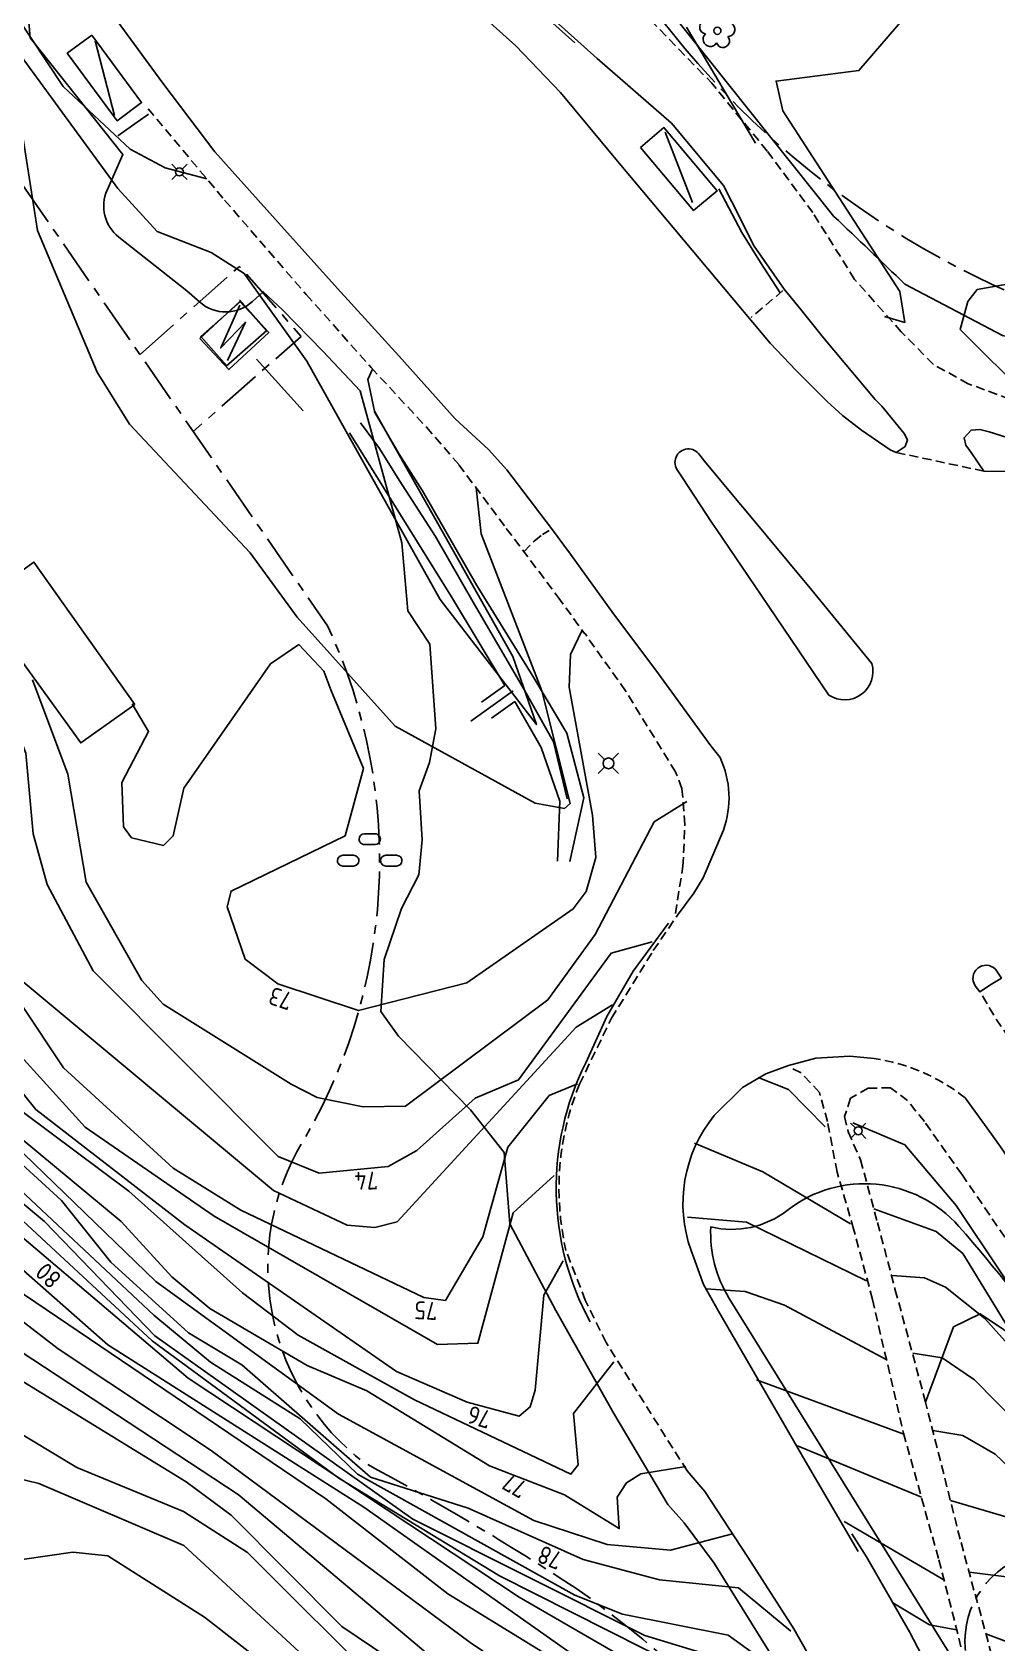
# Model space of a CAD drawing. Header units: metres. Extents: x 148035 to 148980, y 6395313 to 6395676.
# Drawn here: x 148154.7 to 148208.5, y 6395413.3 to 6395503.1 of the extents above; entities that cross this region are included whole.
import ezdxf

# ---------------------------------------------------------------- set-up
doc = ezdxf.new("R2010")
doc.units = ezdxf.units.M
doc.linetypes.add('CENTERX2', pattern=[4, 2.5, -0.5, 0.5, -0.5])
doc.linetypes.add('DASHED', pattern=[0.75, 0.5, -0.25])
for name, color, linetype in [('M-BEF-BYGGNAD', 3, 'Continuous'), ('M-BEF-DIKE', 4, 'Dike5'), ('M-BEF-MARKLINJE', 4, 'Continuous'), ('M-BEF-MUR', 4, 'Stödmur'), ('M-BEF-NIVÅKURVA-PRIMÄR-0.5M', 250, 'Continuous'), ('M-BEF-NIVÅKURVA-PRIMÄR-1.0M', 250, 'Continuous'), ('M-BEF-SLÄNT', 4, 'Continuous'), ('M-BEF-STAKET', 4, 'STAKET'), ('M-BEF-STOLPAR-INMÄTT', 4, 'Continuous'), ('M-BEF-TRÄD', 4, 'Continuous'), ('M-BEF-VÄGKANT', 13, 'DASHED'), ('M-BEF-VÄGKANTSTÖD', 13, 'Continuous'), ('M-BEF-VÄGRÄCKE', 13, 'FENCELINE2'), ('M-GR-ANVÄNDNINGSGRÄNS', 4, 'CENTERX2'), ('M-GR-ARBETSOMRÅDESGRÄNS', 7, 'ARBETSOMR_GR'), ('M-HUS-SOCKEL', 1, 'Continuous'), ('M-HUS-YTTER', 3, 'Continuous')]:
    doc.layers.add(name, color=color, linetype=linetype)
doc.styles.add('ISO', font='iso.shx', dxfattribs={"height": 2.5})
doc.linetypes.add('ARBETSOMR_GR', pattern='A,0.5,-0.2,["+",Standard,S=0.1,R=0,X=-0.1,Y=-0.05],-0.2', length=0.9)
doc.linetypes.add('Dike5', pattern='A,1.5,["|",Standard,S=0.5,R=75,X=0,Y=0],1e-06,["|",Standard,S=0.5,R=105,X=0,Y=0],-0.75', length=2.250001)
doc.linetypes.add('FENCELINE2', pattern='A,0.25,-0.1,[132,ltypeshp.shx,S=0.1,R=0,X=-0.1,Y=0],-0.1,1', length=1.45)
doc.linetypes.add('STAKET', pattern='A,7,[134,morastr.shx,S=0.8,R=0,X=0,Y=0],0.6,[134,morastr.shx,S=0.8,R=0,X=0,Y=0],1', length=8.6)
doc.linetypes.add('Stödmur', pattern='A,3,[104,sma.shx,S=1,R=0,X=0,Y=0],3', length=6)

# ---------------------------------------------------------------- blocks, each defined once
blk = doc.blocks.new('PRI_M_LÖVSKOG')
for p, q in [((-0.295, 1.2), (0.295, 1.2)), ((-0.295, 0.6), (0.295, 0.6)), ((-1.495, 0), (-0.905, 0)), ((-1.495, -0.6), (-0.905, -0.6)), ((0.905, 0), (1.495, 0)), ((0.905, -0.6), (1.495, -0.6))]:
    blk.add_line(p, q)
for centre, start, end in [((-0.295, 0.9), 90.00001, 179.99999), ((-0.295, 0.9), 179.99999, 270.00003), ((0.295, 0.9), 0, 90.00001), ((0.295, 0.9), 270.00003, 0.00001), ((-1.495, -0.3), 90.00001, 179.99999), ((-1.495, -0.3), 179.99999, 270.00003), ((-0.905, -0.3), 0, 90.00001), ((-0.905, -0.3), 270.00003, 0.00001), ((0.905, -0.3), 90.00001, 179.99999), ((0.905, -0.3), 179.99999, 270.00003), ((1.495, -0.3), 0, 90.00001), ((1.495, -0.3), 270.00003, 0.00001)]:
    blk.add_arc(centre, 0.3, start, end)
blk = doc.blocks.new('BEF_BEL_STOLPE')
for points in [[(-0.212, 0.212, 0), (-0.566, 0.566, 0)], [(0.212, 0.212, 0), (0.566, 0.566, 0)], [(-0.212, -0.212, 0), (-0.566, -0.566, 0)], [(0.212, -0.212, 0), (0.566, -0.566, 0)]]:
    blk.add_polyline3d(points)
blk.add_circle((0, 0), 0.3)
blk = doc.blocks.new('PRI_M_LÖVTRÄD')
blk.add_circle((0, 0), 0.2)
for centre, radius, start, end in [((0.047722, 0.56156), 0.443002, 345.022908, 184.096476), ((-0.601762, 0.206006), 0.384732, 57.341651, 261.23001), ((0.585988, 0.07036), 0.392534, 269.444378, 106.321877), ((-0.395828, -0.476108), 0.401424, 131.233971, 330.911027), ((0.306072, -0.564084), 0.367104, 196.976003, 41.224955)]:
    blk.add_arc(centre, radius, start, end)

msp = doc.modelspace()

# ---------------------------------------------------------------- linework, layer by layer
at = {"layer": 'M-BEF-BYGGNAD', "color": 13}
for points in [[(148158.063, 6395502.949), (148160.841, 6395499.188), (148159.479, 6395498.182), (148156.701, 6395501.943)], [(148188.655, 6395496.697), (148191.614, 6395493.172), (148192.921, 6395494.27), (148189.962, 6395497.795)]]:
    msp.add_lwpolyline(points, close=True, dxfattribs=at)
for points in [[(148158.247, 6395502.642), (148159.336, 6395498.466)], [(148191.545, 6395493.626), (148190.032, 6395497.546)]]:
    msp.add_lwpolyline(points, dxfattribs=at)
at = {"layer": 'M-BEF-BYGGNAD'}
for points in [[(148166.293, 6395488.198), (148167.815, 6395486.483), (148165.562, 6395484.498)], [(148167.244, 6395484.891), (148169.854, 6395482.002)]]:
    msp.add_lwpolyline(points, dxfattribs=at)
at = {"layer": 'M-BEF-DIKE', "flags": 128}
for points in [[(148184.567, 6395460.389), (148183.805, 6395463.551), (148182.19, 6395466.444), (148179.394, 6395471.205), (148177.218, 6395475.013), (148175.2, 6395478.145), (148174.11, 6395479.91), (148173.054, 6395481.347)], [(148179.189, 6395464.717), (148181.565, 6395466.4)]]:
    msp.add_lwpolyline(points, dxfattribs=at)
at = {"layer": 'M-BEF-MARKLINJE', "lineweight": -3, "flags": 128}
msp.add_lwpolyline([(148204.546, 6395426.75), (148206.103, 6395430.951), (148207.587, 6395431.675), (148211.428, 6395429.097), (148215.398, 6395426.165)], dxfattribs=at)
at = {"layer": 'M-BEF-MUR', "lineweight": -3, "flags": 128}
msp.add_lwpolyline([(148159.526, 6395497.335), (148161.228, 6395498.554)], dxfattribs=at)
at = {"layer": 'M-BEF-NIVÅKURVA-PRIMÄR-0.5M', "lineweight": -3}
for points in [[(148185.72, 6395543.465), (148188.548, 6395541.308), (148190.35, 6395539.056), (148194.008, 6395530.612), (148195.786, 6395527.69), (148200.996, 6395521.3), (148205.601, 6395516.845), (148210.022, 6395509.906), (148215.003, 6395504.39), (148217.145, 6395500.654), (148217.941, 6395498.042), (148218.049, 6395493.648), (148217.86, 6395492.486), (148217.247, 6395491.687), (148213.371, 6395489.827), (148207.427, 6395488.777), (148206.896, 6395488.102), (148206.48, 6395486.546), (148210.303, 6395482.727), (148210.241, 6395482.263)], [(148164.473, 6395494.947), (148162.162, 6395495.551), (148160.198, 6395496.598), (148156.469, 6395500.082), (148150.228, 6395509.518), (148140.259, 6395521.218), (148133.555, 6395530.605), (148132.028, 6395532.202), (148127.688, 6395535.352), (148125.471, 6395537.643), (148123.86, 6395538.385), (148118.222, 6395539.071)], [(148179.489, 6395477.719), (148179.765, 6395475.16), (148183.154, 6395466.395), (148184.734, 6395460.121), (148184.427, 6395459.843), (148182.789, 6395460.146), (148174.979, 6395464.423), (148169.508, 6395470.508), (148166.887, 6395474.087), (148160.166, 6395481.272), (148158.367, 6395484.16), (148155.033, 6395492.067), (148153.919, 6395499.203), (148151.046, 6395503.8), (148149.55, 6395507.897), (148146.628, 6395512.559)], [(148187.094, 6395448.894), (148185.077, 6395447.662), (148175.088, 6395436.805), (148173.836, 6395436.481), (148172.306, 6395436.617), (148168.203, 6395438.558), (148153.907, 6395450.466), (148152.098, 6395454.982), (148150.057, 6395470.77), (148146.967, 6395482.19), (148143.678, 6395489.895), (148142.701, 6395494.273), (148142.497, 6395498.535), (148143.104, 6395500.872), (148146.529, 6395507.855)], [(148183.849, 6395439.39), (148181.562, 6395437.312), (148179.59, 6395430.037), (148177.347, 6395429.963), (148164.88, 6395437.111), (148157.697, 6395442.075), (148153.394, 6395446.827), (148151.11, 6395450.579), (148149.342, 6395454.501), (148147.139, 6395462.078), (148146.883, 6395468.472), (148145.868, 6395474.892), (148144.518, 6395479.088), (148141.335, 6395486.53), (148138.663, 6395490.582), (148137.19, 6395494.149), (148136.779, 6395496.413), (148137.466, 6395499.307), (148139.613, 6395502.94), (148143.478, 6395506.871)], [(148193.778, 6395419.403), (148190.328, 6395418.5), (148186.802, 6395418.824), (148182.707, 6395420.146), (148171.827, 6395426.075), (148161.633, 6395433.468), (148148.589, 6395446.078), (148145.846, 6395451.704), (148141.193, 6395463.644), (148140.543, 6395466.007), (148139.465, 6395474.721), (148138.353, 6395476.788), (148132.247, 6395485.056), (148127.445, 6395490.101), (148125.979, 6395493.158), (148124.864, 6395497.175), (148125.006, 6395501.653), (148124.478, 6395503.441), (148123.742, 6395504.451), (148120.798, 6395504.913), (148115.177, 6395504.054), (148112.125, 6395504.071), (148102.266, 6395505.667)], [(148187.161, 6395428.992), (148184.913, 6395426.109), (148185.173, 6395423.263), (148184.777, 6395422.743), (148176.05, 6395426.881), (148169.564, 6395430.489), (148166.472, 6395432.852), (148160.139, 6395438.511), (148154.257, 6395442.898), (148148.738, 6395449.091), (148147.627, 6395451.472), (148144.848, 6395462.241), (148144.452, 6395470.62), (148143.814, 6395472.563), (148141.995, 6395477.648), (148140.324, 6395480.835), (148138.01, 6395483.47), (148135.552, 6395487.518), (148133.76, 6395491.347), (148133.088, 6395494.02), (148132.62, 6395498.289), (148132.786, 6395500.514), (148133.456, 6395502.335), (148135.562, 6395504.792)], [(148199.612, 6395409.371), (148193.545, 6395413.759), (148187.651, 6395414.937), (148184.986, 6395415.986), (148172.887, 6395422.745), (148169.677, 6395425.813), (148164.689, 6395428.98), (148161.533, 6395431.596), (148151.96, 6395440.555), (148149.049, 6395443.524), (148144.073, 6395450.846), (148142.115, 6395456.569), (148139.159, 6395462.306), (148137.03, 6395470.802), (148136.107, 6395472.261), (148130.732, 6395478.335), (148125.021, 6395483.089), (148122.674, 6395485.633), (148113.276, 6395497.066), (148110.024, 6395499.681), (148106.092, 6395502.055), (148102.603, 6395503.314)], [(148191.216, 6395503.4), (148195.07, 6395496.921)], [(148170.561, 6395411.972), (148163.206, 6395418.752), (148155.111, 6395422.21), (148150.8, 6395423.256), (148148.623, 6395424.521), (148139.387, 6395432.294), (148133.066, 6395444.001), (148131.901, 6395447.432), (148131.816, 6395451.463), (148133.01, 6395458.563), (148132.512, 6395459.474), (148126.832, 6395464.09), (148122.92, 6395465.902), (148120.01, 6395467.84), (148114.597, 6395473.164), (148111.635, 6395478.071), (148109.954, 6395483.921), (148103.738, 6395495.041), (148098.781, 6395499.07)], [(148204.151, 6395399.537), (148202.925, 6395400.161), (148200.331, 6395403.014), (148197.622, 6395407.934), (148192.948, 6395410.938), (148180.801, 6395417.063), (148171.838, 6395422.517), (148161.436, 6395430.17), (148148.81, 6395441.863), (148145.94, 6395444.816), (148142.297, 6395450.756), (148140.749, 6395454.333), (148138.94, 6395461.357), (148130.286, 6395473.478), (148122.445, 6395482.801), (148119.813, 6395485.086), (148116.257, 6395487.177), (148110.92, 6395494.36), (148107.73, 6395497.339), (148105.123, 6395499.084), (148104.043, 6395499.373)], [(148194.399, 6395403.057), (148179.167, 6395413.347), (148164.717, 6395424.056), (148156.2, 6395429.715), (148151.117, 6395433.618), (148142.417, 6395441.363), (148139.627, 6395444.614), (148138.683, 6395449.966), (148138.026, 6395452.314), (148136.193, 6395456.142), (148135.821, 6395459.489), (148134.662, 6395463.517), (148132.307, 6395465.041), (148130.996, 6395465.132), (148129.806, 6395464.517), (148127.79, 6395465.842), (148115.011, 6395481.656), (148111.045, 6395488.247), (148107.114, 6395493.482), (148102.963, 6395497.315)], [(148206.758, 6395391.611), (148205.607, 6395392.318), (148202.26, 6395397.931), (148196.561, 6395404.673), (148193.342, 6395407.542), (148187.369, 6395410.924), (148173.231, 6395420.905), (148158.951, 6395429.953), (148145.791, 6395441.541), (148140.985, 6395448.079), (148138.528, 6395455.606), (148138.166, 6395461.004), (148129.82, 6395468.986), (148124.204, 6395475.568), (148116.293, 6395483.695), (148108.703, 6395494.188), (148104.344, 6395497.446)], [(148210.278, 6395375.394), (148207.722, 6395379.944), (148204.029, 6395383.899), (148196.883, 6395389.565), (148194.314, 6395392.88), (148191.301, 6395397.974), (148182.95, 6395406.868), (148172.012, 6395414.24), (148165.832, 6395420.444), (148163.336, 6395422.301), (148149.817, 6395430.589), (148144.742, 6395434.139), (148141.681, 6395437.146), (148139.753, 6395439.392), (148137.745, 6395442.726), (148134.736, 6395449.966), (148133.982, 6395455.172), (148134.249, 6395456.845), (148133.472, 6395459.995), (148132.474, 6395461.37), (148125.922, 6395466.14), (148115.91, 6395474.963), (148108.79, 6395488.63), (148105.128, 6395494.717)], [(148191.23, 6395460.237), (148189.417, 6395459.093), (148186.129, 6395452.818), (148183.493, 6395449.176), (148175.548, 6395443.241), (148173.187, 6395443.213), (148170.63, 6395443.738), (148169.188, 6395444.47), (148162.052, 6395448.932), (148160.848, 6395450.254), (148157.749, 6395455.736), (148156.734, 6395461.765), (148154.769, 6395467.015)], [(148198.956, 6395442.097), (148196.906, 6395444.181), (148195.215, 6395444.842)], [(148242.602, 6395376.895), (148239.155, 6395383.601), (148234.632, 6395390.512), (148213.668, 6395426.627), (148206.256, 6395437.717), (148203.392, 6395441.096), (148200.495, 6395442.325)], [(148191.273, 6395437.065), (148194.563, 6395436.788), (148201.247, 6395433.51)], [(148202.688, 6395433.802), (148204.488, 6395433.681), (148205.656, 6395433.164), (148207.853, 6395431.415), (148210.104, 6395428.906), (148213.475, 6395421.638), (148221.328, 6395407.272), (148224.537, 6395402.181), (148229.039, 6395396.313), (148231.106, 6395390.756), (148236.824, 6395381.417)], [(148195.119, 6395427.999), (148203.33, 6395424.97)], [(148204.947, 6395425.163), (148206.632, 6395424.901), (148208.42, 6395423.847), (148212.258, 6395420.205), (148213.601, 6395418.427), (148220.906, 6395406.02), (148227.07, 6395396.709), (148231.295, 6395387.306), (148233.099, 6395384.437)], [(148200.015, 6395420.101), (148205.573, 6395416.838)], [(148206.976, 6395417.273), (148209.348, 6395416.969), (148212.913, 6395414.136), (148221.285, 6395403.172), (148225.462, 6395395.772), (148227.57, 6395388.521), (148227.977, 6395385.56)]]:
    msp.add_lwpolyline(points, dxfattribs=at)
at = {"layer": 'M-BEF-NIVÅKURVA-PRIMÄR-1.0M', "lineweight": -3}
for points in [[(148173.722, 6395484.337), (148173.457, 6395483.764), (148173.822, 6395481.991), (148181.545, 6395468.324), (148182.848, 6395464.519), (148177.493, 6395471.5), (148170.055, 6395484.773), (148166.559, 6395489.659), (148164.715, 6395490.833), (148161.716, 6395492.012), (148159.519, 6395494.394), (148152.55, 6395503.909), (148147.704, 6395511.62), (148135.36, 6395527.142), (148125.237, 6395536.852), (148124.009, 6395537.606), (148117.507, 6395538.419)], [(148170.311, 6395410.121), (148164.35, 6395414.76), (148158.955, 6395418.177), (148157.011, 6395418.396), (148152.875, 6395417.79), (148150.138, 6395418.895), (148143.741, 6395425.144), (148139.126, 6395428.738), (148131.923, 6395441.284), (148131.861, 6395444.552), (148130.316, 6395449.928), (148130.635, 6395451.365), (148130.444, 6395455.793), (148130.884, 6395457.993), (148130.459, 6395458.994), (148127.412, 6395461.709), (148122.569, 6395463.928), (148116.152, 6395469.88), (148113.563, 6395474.712), (148110.933, 6395477.709), (148110.332, 6395481.134), (148103.884, 6395493.588), (148095.239, 6395502.143), (148088.566, 6395506.603)], [(148189.313, 6395452.403), (148187.014, 6395451.78), (148181.858, 6395444.723), (148179.436, 6395443.704), (148176.194, 6395440.783), (148174.597, 6395439.881), (148170.735, 6395439.519), (148168.46, 6395440.453), (148158.141, 6395450.794), (148155.575, 6395455.602), (148154.805, 6395458.438), (148154.383, 6395462.936), (148151.353, 6395470.891), (148149.168, 6395481.196), (148145.575, 6395489.683), (148145.298, 6395491.875), (148145.648, 6395499.64), (148145.988, 6395501.899), (148147.465, 6395505.529)], [(148189.313, 6395452.403), (148187.014, 6395451.78), (148181.858, 6395444.723), (148179.436, 6395443.704), (148176.194, 6395440.783), (148174.597, 6395439.881), (148170.735, 6395439.519), (148168.46, 6395440.453), (148158.141, 6395450.794), (148155.575, 6395455.602), (148154.805, 6395458.438), (148154.383, 6395462.936), (148151.353, 6395470.891), (148149.168, 6395481.196), (148145.575, 6395489.683), (148145.298, 6395491.875), (148145.648, 6395499.64), (148145.988, 6395501.899), (148147.465, 6395505.529)], [(148204.553, 6395505.324), (148200.833, 6395500.976), (148196.212, 6395500.393), (148196.581, 6395498.739), (148203.11, 6395488.656), (148203.397, 6395486.937), (148202.266, 6395487.269)], [(148191.182, 6395423.16), (148188.682, 6395422.76), (148187.867, 6395422.249), (148187.355, 6395421.462), (148187.469, 6395419.707), (148184.419, 6395421.581), (148180.238, 6395423.194), (148173.4, 6395427.387), (148170.064, 6395428.801), (148164.639, 6395431.976), (148162.523, 6395433.734), (148159.704, 6395436.813), (148152.245, 6395442.995), (148148.898, 6395447.024), (148147.049, 6395450.742), (148142.829, 6395461.696), (148141.89, 6395472.537), (148140.803, 6395476.182), (148134.614, 6395486.124), (148131.238, 6395490.216), (148128.739, 6395499.99), (148129.719, 6395503.492)], [(148191.182, 6395423.16), (148188.682, 6395422.76), (148187.867, 6395422.249), (148187.355, 6395421.462), (148187.469, 6395419.707), (148184.419, 6395421.581), (148180.238, 6395423.194), (148173.4, 6395427.387), (148170.064, 6395428.801), (148164.639, 6395431.976), (148162.523, 6395433.734), (148159.704, 6395436.813), (148152.245, 6395442.995), (148148.898, 6395447.024), (148147.049, 6395450.742), (148142.829, 6395461.696), (148141.89, 6395472.537), (148140.803, 6395476.182), (148134.614, 6395486.124), (148131.238, 6395490.216), (148128.739, 6395499.99), (148129.719, 6395503.492)], [(148184.337, 6395434.634), (148183.267, 6395432.706), (148182.786, 6395427.417), (148182.506, 6395426.484), (148181.892, 6395425.964), (148178.99, 6395426.754), (148175.048, 6395428.468), (148163.249, 6395436.628), (148154.955, 6395443.06), (148152.956, 6395445.527), (148149.157, 6395451.583), (148146.094, 6395459.864), (148145.755, 6395461.999), (148145.895, 6395469.663), (148145.346, 6395472.063), (148141.876, 6395481.912), (148136.353, 6395491.594), (148135.499, 6395494.354), (148135.319, 6395501.234), (148136.038, 6395503.217)], [(148184.337, 6395434.634), (148183.267, 6395432.706), (148182.786, 6395427.417), (148182.506, 6395426.484), (148181.892, 6395425.964), (148178.99, 6395426.754), (148175.048, 6395428.468), (148163.249, 6395436.628), (148154.955, 6395443.06), (148152.956, 6395445.527), (148149.157, 6395451.583), (148146.094, 6395459.864), (148145.755, 6395461.999), (148145.895, 6395469.663), (148145.346, 6395472.063), (148141.876, 6395481.912), (148136.353, 6395491.594), (148135.499, 6395494.354), (148135.319, 6395501.234), (148136.038, 6395503.217)], [(148185.135, 6395444.489), (148183.568, 6395443.841), (148181.255, 6395440.964), (148179.862, 6395435.964), (148177.779, 6395432.42), (148176.579, 6395432.586), (148166.366, 6395437.447), (148162.596, 6395439.794), (148156.483, 6395445.38), (148151.705, 6395452.548), (148149.081, 6395458.802), (148148.742, 6395460.569), (148149.213, 6395466.737), (148148.311, 6395470.738), (148142.898, 6395486.926), (148140.008, 6395492.253), (148141.173, 6395501.866), (148141.883, 6395503.3)], [(148185.135, 6395444.489), (148183.568, 6395443.841), (148181.255, 6395440.964), (148179.862, 6395435.964), (148177.779, 6395432.42), (148176.579, 6395432.586), (148166.366, 6395437.447), (148162.596, 6395439.794), (148156.483, 6395445.38), (148151.705, 6395452.548), (148149.081, 6395458.802), (148148.742, 6395460.569), (148149.213, 6395466.737), (148148.311, 6395470.738), (148142.898, 6395486.926), (148140.008, 6395492.253), (148141.173, 6395501.866), (148141.883, 6395503.3)], [(148202.36, 6395403.887), (148201.052, 6395404.896), (148198.372, 6395408.784), (148196.237, 6395410.759), (148192.924, 6395412.522), (148188.887, 6395413.735), (148175.965, 6395420.221), (148161.572, 6395430.451), (148155.431, 6395436.824), (148148.983, 6395442.184), (148143.208, 6395451.015), (148141.868, 6395453.651), (148140.459, 6395459.288), (148136.273, 6395466.983), (148134.66, 6395470.981), (148133.383, 6395472.872), (148127.339, 6395478.694), (148109.683, 6395497.568), (148104.618, 6395501.183), (148102.253, 6395502.243)], [(148202.36, 6395403.887), (148201.052, 6395404.896), (148198.372, 6395408.784), (148196.237, 6395410.759), (148192.924, 6395412.522), (148188.887, 6395413.735), (148175.965, 6395420.221), (148161.572, 6395430.451), (148155.431, 6395436.824), (148148.983, 6395442.184), (148143.208, 6395451.015), (148141.868, 6395453.651), (148140.459, 6395459.288), (148136.273, 6395466.983), (148134.66, 6395470.981), (148133.383, 6395472.872), (148127.339, 6395478.694), (148109.683, 6395497.568), (148104.618, 6395501.183), (148102.253, 6395502.243)], [(148174.412, 6395410.718), (148166.737, 6395418.363), (148163.182, 6395420.664), (148157.229, 6395423.101), (148153.35, 6395425.453), (148150.107, 6395428.055), (148146.507, 6395430.16), (148142.645, 6395431.753), (148140.848, 6395433.24), (148137.034, 6395439.386), (148133.209, 6395449.405), (148132.416, 6395453.376), (148133.76, 6395458.868), (148133.249, 6395459.894), (148130.693, 6395462.583), (148119.23, 6395470.052), (148116.125, 6395472.525), (148114.232, 6395474.761), (148112.01, 6395480.717), (148105.076, 6395494.28), (148104.087, 6395495.521), (148099.061, 6395499.451)], [(148205.786, 6395395.05), (148201.466, 6395399.737), (148197.478, 6395406.161), (148195.453, 6395408.036), (148181.882, 6395415.873), (148163.435, 6395428.084), (148145.993, 6395442.905), (148143.314, 6395446.101), (148141.06, 6395449.571), (148140.149, 6395451.86), (148139.334, 6395455.926), (148139.032, 6395460.17), (148137.962, 6395461.769), (148134.354, 6395465.142), (148124.971, 6395476.816), (148123.143, 6395478.205), (148117.293, 6395484.311), (148109.417, 6395494.253), (148104.047, 6395498.459)], [(148205.786, 6395395.05), (148201.466, 6395399.737), (148197.478, 6395406.161), (148195.453, 6395408.036), (148181.882, 6395415.873), (148163.435, 6395428.084), (148145.993, 6395442.905), (148143.314, 6395446.101), (148141.06, 6395449.571), (148140.149, 6395451.86), (148139.334, 6395455.926), (148139.032, 6395460.17), (148137.962, 6395461.769), (148134.354, 6395465.142), (148124.971, 6395476.816), (148123.143, 6395478.205), (148117.293, 6395484.311), (148109.417, 6395494.253), (148104.047, 6395498.459)], [(148209.505, 6395379.276), (148207.239, 6395383.99), (148196.667, 6395394.158), (148193.616, 6395399.371), (148189.428, 6395404.846), (148186.627, 6395407.19), (148181.592, 6395409.363), (148177.866, 6395411.811), (148166.229, 6395421.603), (148146.67, 6395434.435), (148144.058, 6395436.969), (148138.602, 6395444.583), (148136.99, 6395448.586), (148134.581, 6395456.984), (148133.723, 6395461.605), (148132.882, 6395462.929), (148131.655, 6395463.83), (148129.509, 6395463.789), (148128.167, 6395464.661), (148121.55, 6395471.219), (148113.637, 6395480.643), (148108.964, 6395490.241), (148105.071, 6395494.98), (148101.633, 6395497.737)], [(148207.847, 6395387.062), (148205.413, 6395389.771), (148202.052, 6395395.965), (148194.697, 6395404.291), (148188.665, 6395407.957), (148183.696, 6395412.525), (148177.907, 6395416.059), (148171.108, 6395421.356), (148153.739, 6395433.124), (148147.815, 6395437.735), (148144.82, 6395440.699), (148141.988, 6395443.731), (148140.531, 6395446.101), (148139.684, 6395450.373), (148136.432, 6395458.307), (148136.404, 6395461.356), (148135.807, 6395463.04), (148135.07, 6395463.915), (148131.088, 6395465.95), (148127.934, 6395468.72), (148117.54, 6395480.773), (148107.434, 6395494.343), (148103.136, 6395497.58)], [(148207.847, 6395387.062), (148205.413, 6395389.771), (148202.052, 6395395.965), (148194.697, 6395404.291), (148188.665, 6395407.957), (148183.696, 6395412.525), (148177.907, 6395416.059), (148171.108, 6395421.356), (148153.739, 6395433.124), (148147.815, 6395437.735), (148144.82, 6395440.699), (148141.988, 6395443.731), (148140.531, 6395446.101), (148139.684, 6395450.373), (148136.432, 6395458.307), (148136.404, 6395461.356), (148135.807, 6395463.04), (148135.07, 6395463.915), (148131.088, 6395465.95), (148127.934, 6395468.72), (148117.54, 6395480.773), (148107.434, 6395494.343), (148103.136, 6395497.58)], [(148185.401, 6395469.774), (148184.754, 6395468.433), (148184.671, 6395466.597), (148185.983, 6395459.478), (148186.158, 6395457.105), (148185.632, 6395455.222), (148184.895, 6395454.258), (148178.966, 6395450.131), (148172.942, 6395448.578), (148168.434, 6395450.066), (148166.609, 6395451.442), (148165.613, 6395454.352), (148165.835, 6395455.242), (148172.182, 6395458.32), (148173.221, 6395462.076), (148171.39, 6395466.457), (148171.001, 6395467.501), (148169.606, 6395468.98), (148168.03, 6395467.91), (148163.196, 6395460.972), (148162.607, 6395458.311), (148162.072, 6395457.789), (148160.283, 6395458.199), (148159.83, 6395458.828), (148159.744, 6395461.299), (148161.233, 6395464.143), (148160.322, 6395465.669)], [(148185.401, 6395469.774), (148184.754, 6395468.433), (148184.671, 6395466.597), (148185.983, 6395459.478), (148186.158, 6395457.105), (148185.632, 6395455.222), (148184.895, 6395454.258), (148178.966, 6395450.131), (148172.942, 6395448.578), (148168.434, 6395450.066), (148166.609, 6395451.442), (148165.613, 6395454.352), (148165.835, 6395455.242), (148172.182, 6395458.32), (148173.221, 6395462.076), (148171.39, 6395466.457), (148171.001, 6395467.501), (148169.606, 6395468.98), (148168.03, 6395467.91), (148163.196, 6395460.972), (148162.607, 6395458.311), (148162.072, 6395457.789), (148160.283, 6395458.199), (148159.83, 6395458.828), (148159.744, 6395461.299), (148161.233, 6395464.143), (148160.322, 6395465.669)], [(148197.028, 6395413.982), (148194.117, 6395416.397), (148189.719, 6395416.852), (148185.455, 6395417.981), (148179.044, 6395420.848), (148173.599, 6395422.562), (148166.423, 6395428.824), (148163.459, 6395430.609), (148159.136, 6395434.558), (148156.376, 6395437.986), (148149.697, 6395444.089)], [(148197.028, 6395413.982), (148194.117, 6395416.397), (148189.719, 6395416.852), (148185.455, 6395417.981), (148179.044, 6395420.848), (148173.599, 6395422.562), (148166.423, 6395428.824), (148163.459, 6395430.609), (148159.136, 6395434.558), (148156.376, 6395437.986), (148149.697, 6395444.089)], [(148200.36, 6395436.695), (148195.478, 6395439.583), (148191.66, 6395441.178)], [(148254.101, 6395348.976), (148255.855, 6395353.573), (148253.887, 6395359.363), (148251.054, 6395364.108), (148242.791, 6395373.516), (148237.224, 6395383.165), (148232.978, 6395389.367), (148231.191, 6395392.514), (148229.865, 6395395.922), (148224.118, 6395403.866), (148217.019, 6395418.047), (148206.625, 6395435.031), (148205.128, 6395436.267), (148201.664, 6395437.532)], [(148192.303, 6395433.069), (148194.496, 6395432.916), (148196.678, 6395432.157), (148202.344, 6395429.135)], [(148203.829, 6395429.473), (148205.474, 6395429.224), (148207.28, 6395427.998), (148210.818, 6395424.394), (148214.333, 6395418.208), (148216.962, 6395414.439), (148220.651, 6395407.201), (148227.831, 6395396.907), (148232.251, 6395386.686), (148237.656, 6395377.482)], [(148197.4, 6395424.317), (148204.313, 6395421.451)], [(148205.931, 6395421.271), (148209.405, 6395420.252), (148211.087, 6395419.086), (148214.629, 6395415.133), (148223.449, 6395401.675), (148227.086, 6395395.326), (148231.278, 6395385.579), (148238.136, 6395372.645)], [(148202.718, 6395415.568), (148204.774, 6395414.344), (148206.279, 6395414.068)], [(148207.907, 6395413.843), (148210.199, 6395412.976), (148217.844, 6395405.656), (148222.231, 6395399.788), (148224.554, 6395394.429), (148224.307, 6395390.004), (148223.055, 6395386.22)]]:
    msp.add_lwpolyline(points, dxfattribs=at)
at = {"layer": 'M-BEF-SLÄNT', "linetype": 'Continuous'}
for p, q in [((148184.153, 6395460.254), (148184.02, 6395456.904)), ((148185.493, 6395460.431), (148184.72, 6395456.882))]:
    msp.add_line(p, q, dxfattribs=at)
at = {"layer": 'M-BEF-SLÄNT', "linetype": 'Continuous', "flags": 128}
for points in [[(148173.829, 6395481.961), (148175.21, 6395479.599), (148176.497, 6395477.552), (148179.523, 6395472.279), (148182.715, 6395467.131), (148184.544, 6395464.034), (148185.493, 6395460.431)], [(148181.083, 6395466.695), (148178.119, 6395471.649), (148172.438, 6395480.79)], [(148179.782, 6395465.773), (148181.083, 6395466.695)], [(148180.349, 6395464.881), (148181.65, 6395465.803)], [(148184.153, 6395460.254), (148183.126, 6395463.24), (148181.65, 6395465.803)]]:
    msp.add_lwpolyline(points, dxfattribs=at)
at = {"layer": 'M-BEF-STAKET', "lineweight": -3, "flags": 128}
msp.add_lwpolyline([(148208.319, 6395404.016), (148206.427, 6395408.632), (148203.656, 6395413.944), (148201.245, 6395418.126), (148200.44, 6395419.416)], dxfattribs=at)
at = {"layer": 'M-BEF-VÄGKANT', "lineweight": -3}
msp.add_line((148196.595, 6395488.709), (148194.823, 6395487.216), dxfattribs=at)
for points in [[(148177.521, 6395513.304), (148182.836, 6395509.538), (148188.167, 6395504.872), (148192.632, 6395500.27)], [(148213.97, 6395480.861), (148212.867, 6395481.242), (148209.937, 6395482.403), (148206.93, 6395483.519), (148204.984, 6395484.597), (148203.195, 6395486.412), (148200.593, 6395489.336), (148198.26, 6395493.057), (148195.717, 6395496.491), (148192.632, 6395500.27)], [(148161.208, 6395498.848), (148165.469, 6395493.756), (148170.017, 6395488.497), (148173.639, 6395484.426), (148176.719, 6395481.1), (148178.533, 6395479.003), (148181.172, 6395475.459), (148184.05, 6395471.643), (148185.543, 6395469.576)], [(148182.158, 6395474.151), (148182.721, 6395474.748), (148183.183, 6395475.111), (148183.564, 6395475.345)], [(148190.6, 6395453.993), (148191.023, 6395456.631), (148191.13, 6395458.955), (148190.966, 6395460.963), (148190.607, 6395461.878), (148187.825, 6395466.395), (148185.562, 6395469.589)], [(148199.079, 6395442.403), (148198.633, 6395444.008), (148197.606, 6395445.113), (148196.957, 6395445.413)], [(148206.569, 6395439.451), (148204.48, 6395442.394), (148203.545, 6395443.558), (148202.593, 6395444.263), (148201.352, 6395444.262), (148200.365, 6395443.696), (148200.033, 6395442.682)], [(148201.589, 6395432.479), (148200.536, 6395436.403), (148199.612, 6395439.573), (148199.079, 6395442.403)], [(148200.033, 6395442.682), (148200.235, 6395441.823), (148200.922, 6395440.255), (148201.865, 6395436.765), (148202.895, 6395432.863)], [(148206.569, 6395439.451), (148211.081, 6395432.857)], [(148191.256, 6395422.925), (148186.732, 6395430.076), (148185.575, 6395432.443)], [(148201.589, 6395432.479), (148203.318, 6395425.013), (148205.287, 6395417.962), (148206.919, 6395411.555), (148208.143, 6395407.236), (148208.642, 6395405.252), (148208.721, 6395404.498), (148208.319, 6395404.016)], [(148209.372, 6395401.216), (148209.552, 6395402.169), (148210.305, 6395403.611), (148210.449, 6395405.051), (148208.817, 6395410.489), (148206.476, 6395419.114), (148204.546, 6395426.75), (148202.895, 6395432.863)]]:
    msp.add_lwpolyline(points, dxfattribs=at)
at = {"layer": 'M-BEF-VÄGKANT', "lineweight": -3, "flags": 128}
for points in [[(148202.914, 6395479.689), (148207.788, 6395478.649)], [(148209.19, 6395447.071), (148208.419, 6395448.21), (148207.572, 6395449.632)]]:
    msp.add_lwpolyline(points, dxfattribs=at)
at = {"layer": 'M-BEF-VÄGKANT', "lineweight": -3}
msp.add_lwpolyline([(148185.575, 6395432.443), (148184.501, 6395435.203, -0.154879), (148185.252, 6395444.477), (148187.041, 6395448.156), (148189.37, 6395451.92), (148190.712, 6395453.892)], format="xyb", dxfattribs=at)
msp.add_arc((148200.211, 6395435.511), 10.493, 51.37782, 81.97717, dxfattribs=at)
at = {"layer": 'M-BEF-VÄGKANTSTÖD', "lineweight": -3}
for p, q in [((148191.961, 6395479.539), (148192.216, 6395479.201)), ((148192.216, 6395479.201), (148194.13, 6395476.904)), ((148192.659, 6395475.756), (148190.992, 6395478.282)), ((148194.13, 6395476.904), (148194.457, 6395476.527)), ((148192.91, 6395475.371), (148192.659, 6395475.756)), ((148195.384, 6395471.742), (148192.91, 6395475.371)), ((148199.153, 6395466.169), (148195.384, 6395471.742)), ((148198.214, 6395472.007), (148201.545, 6395467.934))]:
    msp.add_line(p, q, dxfattribs=at)
for points in [[(148180.173, 6395479.852), (148178.317, 6395481.559), (148175.182, 6395485.076), (148171.771, 6395488.821), (148168.314, 6395492.68), (148164.929, 6395496.45), (148162.029, 6395500.281), (148159.282, 6395504.019), (148155.49, 6395509.242), (148151.446, 6395514.804), (148145.968, 6395522.486)], [(148192.892, 6395489.355), (148187.376, 6395495.925), (148184.187, 6395499.759), (148181.702, 6395502.363), (148177.918, 6395505.78), (148174.152, 6395508.899), (148170.872, 6395511.67), (148168.087, 6395514.276)], [(148192.892, 6395489.355), (148195.886, 6395485.779), (148197.34, 6395484.255), (148197.65, 6395483.949), (148199.063, 6395482.526), (148199.921, 6395481.757), (148200.973, 6395480.936), (148202.569, 6395479.827), (148202.914, 6395479.689), (148203.417, 6395480.024), (148203.533, 6395480.4), (148203.352, 6395480.755), (148202.099, 6395482.271), (148201.74, 6395482.636), (148198.857, 6395486.079), (148197.598, 6395487.654), (148196.667, 6395488.795), (148194.988, 6395491.183), (148193.749, 6395493.651), (148193.287, 6395494.571), (148190.382, 6395498.051), (148186.237, 6395501.651), (148183.364, 6395504.232)], [(148207.788, 6395478.649), (148211.326, 6395478.617), (148211.974, 6395478.708), (148212.281, 6395479.202), (148211.914, 6395479.624), (148208.088, 6395480.831), (148207.579, 6395480.963), (148207.081, 6395480.937), (148206.692, 6395480.506), (148206.783, 6395480.097), (148207.083, 6395479.692), (148207.788, 6395478.649)], [(148193.087, 6395462.678), (148193.087, 6395462.678), (148192.581, 6395463.331), (148189.515, 6395467.556), (148187.153, 6395470.703), (148184.746, 6395474.02), (148183.694, 6395475.444), (148181.21, 6395478.712), (148180.173, 6395479.852)], [(148190.992, 6395478.282), (148190.742, 6395478.659), (148190.741, 6395478.662)], [(148190.712, 6395453.892), (148191.635, 6395455.13), (148192.151, 6395455.969), (148193.273, 6395458.638)], [(148208.437, 6395450.891), (148208.77, 6395450.388), (148208.231, 6395450.052), (148207.572, 6395449.632), (148207.315, 6395449.959)], [(148201.676, 6395445.902), (148200.316, 6395446.028), (148198.424, 6395445.925), (148196.913, 6395445.524), (148195.635, 6395445.049), (148194.343, 6395444.287), (148192.765, 6395442.733), (148192.765, 6395442.733)], [(148213.25, 6395434.178), (148208.809, 6395440.858), (148208.214, 6395441.685), (148206.762, 6395443.712)], [(148191.471, 6395435.208), (148192.159, 6395433.317)], [(148200.798, 6395418.418), (148197.702, 6395423.697), (148196.853, 6395425.186), (148193.009, 6395431.822), (148192.159, 6395433.317)], [(148198.242, 6395412.279), (148197.201, 6395414.121), (148194.635, 6395418.118), (148192.24, 6395421.765), (148191.256, 6395422.925)]]:
    msp.add_lwpolyline(points, dxfattribs=at)
at = {"layer": 'M-BEF-VÄGKANTSTÖD', "lineweight": -3, "flags": 128}
msp.add_lwpolyline([(148194.457, 6395476.527), (148198.214, 6395472.007)], dxfattribs=at)
at = {"layer": 'M-BEF-VÄGKANTSTÖD', "lineweight": -3}
for centre, radius, start, end in [((148191.328, 6395479.133), 0.752, 32.61212, 219.03038), ((148200.035, 6395467.477), 1.578, 236.004, 16.8442), ((148188.325, 6395460.435), 5.264, 340.04688, 25.23029), ((148207.921, 6395450.37), 0.733, 45.28516, 214.14762), ((148198.786, 6395437.822), 7.769, 140.80382, 199.66519)]:
    msp.add_arc(centre, radius, start, end, dxfattribs=at)
at = {"layer": 'M-BEF-VÄGRÄCKE', "flags": 128}
for points in [[(148184.997, 6395502.516), (148180.46, 6395506.6), (148177.263, 6395509.132), (148170.438, 6395513.174)], [(148196.449, 6395488.586), (148195.335, 6395490.269), (148194.303, 6395491.957), (148193.027, 6395494.384)]]:
    msp.add_lwpolyline(points, dxfattribs=at)
at = {"layer": 'M-BEF-VÄGRÄCKE', "lineweight": -3, "flags": 128}
msp.add_lwpolyline([(148190.22, 6395453.451), (148188.243, 6395450.772), (148186.786, 6395448.254), (148185.599, 6395445.657, 0.244539), (148185.846, 6395431.224)], format="xyb", dxfattribs=at)
at = {"layer": 'M-GR-ANVÄNDNINGSGRÄNS', "lineweight": -3, "flags": 128}
for points in [[(148191.134, 6395502.199), (148134.877, 6395572.048)], [(148160.754, 6395485.146), (148166.301, 6395490.063), (148169.739, 6395486.162), (148163.719, 6395480.857)]]:
    msp.add_lwpolyline(points, dxfattribs=at)
for points in [[(148129.401, 6395544.743), (148151.143, 6395499.045), (148171.214, 6395470.018, -0.252753), (148169.491, 6395440.702, 0.367121), (148173.254, 6395423.376, -0.021702), (148185.112, 6395416.347, -0.141704), (148207.675, 6395387.845), (148212.875, 6395389.573), (148207.028, 6395411.727, -0.840391), (148215.653, 6395416.593, 0.015533), (148252.127, 6395365.9, 0.021696), (148266.029, 6395348.957)], [(148191.135, 6395502.199, 0.176366), (148220.765, 6395485.112)]]:
    msp.add_lwpolyline(points, format="xyb", dxfattribs=at)
at = {"layer": 'M-GR-ARBETSOMRÅDESGRÄNS', "ltscale": 5, "flags": 128}
msp.add_lwpolyline([(148248.014, 6395468.117), (148267.069, 6395465.09, 0.046232), (148275.724, 6395464.526, 0.198884), (148277.191, 6395464.09), (148279.243, 6395464.303), (148290.498, 6395466.998, -0.261751), (148291.538, 6395470.163), (148294.387, 6395472.773), (148298.96, 6395475.444), (148303.01, 6395478.589), (148306.692, 6395482.226), (148307.836, 6395483.496), (148311.3, 6395487.979), (148314.755, 6395493.884), (148317.182, 6395499.626), (148318.928, 6395505.875), (148319.952, 6395514.624), (148320.896, 6395523.646), (148322.163, 6395535.476), (148323.586, 6395541.144), (148326.118, 6395546.614), (148328.882, 6395550.783), (148333.114, 6395554.975), (148339.095, 6395559.269), (148341.278, 6395560.298), (148343.007, 6395561.27), (148346.046, 6395562.327), (148348.752, 6395563.153), (148350.851, 6395563.534), (148354.189, 6395563.937), (148355.11, 6395563.887), (148357.465, 6395563.86), (148358.269, 6395563.803), (148359.846, 6395577.889), (148357.25, 6395578.59), (148355.611, 6395579.315, -0.135863), (148352.32, 6395582.288), (148351.725, 6395583.159), (148351.209, 6395584.199), (148350.116, 6395587.038), (148351.723, 6395589.579), (148350.292, 6395593.477), (148348.861, 6395593.477), (148336.321, 6395588.984), (148336.169, 6395589.381), (148334.25, 6395594.8), (148333.754, 6395595.992), (148333.859, 6395596.347), (148331.605, 6395597.012), (148331.264, 6395595.859), (148332.056, 6395593.955), (148333.963, 6395588.57), (148335.148, 6395585.464), (148336.345, 6395582.038, 0.2017), (148328.886, 6395575.072, -0.340576), (148328.099, 6395571.346, 0.052499), (148319.667, 6395562.647, 0.105019), (148309.091, 6395541.063, 0.014503), (148308.88, 6395540.119), (148307.757, 6395539.005, 0.190552), (148305.429, 6395532.345), (148305.889, 6395529.939), (148306.108, 6395527.758, -0.090121), (148305.214, 6395521.526, 0.162289), (148304.97, 6395517.127, -0.010031), (148301.365, 6395511.421), (148299.61, 6395512.531), (148296.08, 6395506.955), (148297.617, 6395505.982, -0.013443), (148292.145, 6395498.78, -0.091041), (148278.25, 6395488.006, -0.016314), (148275.616, 6395486.804, -0.13917), (148251.487, 6395483.918), (148249.081, 6395484.3), (148232.986, 6395486.856, 0.098491), (148219.535, 6395486.334), (148217.69, 6395485.891, -0.080273), (148211.963, 6395485.425), (148208.831, 6395486.215), (148203.395, 6395489.075, 0.001379), (148199.44, 6395492.846), (148177.334, 6395520.563, 0.119084), (148169.565, 6395526.55), (148162.674, 6395529.565), (148143.212, 6395553.001), (148142.209, 6395552.201), (148141.585, 6395552.983), (148141.39, 6395552.827), (148135.458, 6395560.265), (148135.748, 6395562.226), (148133.423, 6395562.57), (148132.984, 6395559.598), (148139.553, 6395551.362), (148128.725, 6395542.726), (148139.625, 6395529.059), (148149.333, 6395511.193), (148154.471, 6395504.751), (148154.625, 6395502.794), (148159.8, 6395496.305), (148158.92, 6395494.317, 0.342443), (148159.57, 6395491.699), (148163.372, 6395488.702), (148164.074, 6395488.078, 0.384471), (148167.021, 6395488.099), (148167.625, 6395488.652), (148168.699, 6395487.641), (148170.938, 6395485.339), (148173.034, 6395483.123), (148175.354, 6395474.643), (148175.684, 6395470.87), (148176.904, 6395469), (148177.24, 6395464.29), (148176.884, 6395462.412), (148176.314, 6395460.828), (148176.491, 6395458.087), (148176.295, 6395456.151), (148175.326, 6395454.274), (148174.363, 6395451.427), (148174.178, 6395448.527), (148175.169, 6395447.143), (148179.179, 6395443.045), (148181.046, 6395440.674), (148181.371, 6395436.697), (148183.933, 6395431.855), (148187.175, 6395426.116), (148190.184, 6395421.041), (148191.088, 6395420.024), (148192.769, 6395417.772), (148199.531, 6395406.902), (148206.727, 6395411.363), (148193.601, 6395432.535, -0.152652), (148192.574, 6395436.523, 0.229378), (148196.835, 6395437.441, -0.397753), (148206.408, 6395436.539, -0.023274), (148212.122, 6395429.374, -0.015738), (148215.598, 6395424.241, 0.004295), (148226.801, 6395406.851, 0.004106), (148237.788, 6395390.41), (148252.282, 6395399.922), (148241.099, 6395419.383), (148227.664, 6395443.579), (148226.866, 6395445.155, -0.118279), (148225.812, 6395448.736, -0.110315), (148227.39, 6395457.975), (148230.75, 6395464.502, -0.19248), (148235.293, 6395468.328, -0.11985), (148242.83, 6395468.94), (148245.401, 6395468.532)], format="xyb", dxfattribs=at)
at = {"layer": 'M-HUS-SOCKEL', "lineweight": -3}
msp.add_lwpolyline([(148166.356, 6395488.112), (148167.81, 6395486.462), (148165.597, 6395484.511), (148164.142, 6395486.161)], close=True, dxfattribs=at)
msp.add_lwpolyline([(148166.321, 6395487.899), (148165.254, 6395485.514), (148166.641, 6395486.945), (148165.631, 6395484.815)], dxfattribs=at)
at = {"layer": 'M-HUS-YTTER', "lineweight": -3}
for points in [[(148164.092, 6395486.036), (148166.322, 6395488.109), (148167.93, 6395486.379), (148165.7, 6395484.306)], [(148160.468, 6395465.642), (148154.842, 6395473.576), (148152.227, 6395471.721), (148152.107, 6395470.876), (148157.447, 6395463.499)]]:
    msp.add_lwpolyline(points, close=True, dxfattribs=at)

# ---------------------------------------------------------------- block references
at = {"layer": 'M-BEF-MARKLINJE', "lineweight": -3}
msp.add_blockref('PRI_M_LÖVSKOG', (148173.559, 6395457.234), dxfattribs=at)
at = {"layer": 'M-BEF-STOLPAR-INMÄTT', "xscale": 0.75, "yscale": 0.75, "zscale": 0.5}
for p in [(148162.951, 6395495.328), (148200.794, 6395441.88)]:
    msp.add_blockref('BEF_BEL_STOLPE', p, dxfattribs=at)
at = {"layer": 'M-BEF-STOLPAR-INMÄTT'}
msp.add_blockref('BEF_BEL_STOLPE', (148186.867, 6395462.359), dxfattribs=at)
at = {"layer": 'M-BEF-TRÄD', "lineweight": -3}
msp.add_blockref('PRI_M_LÖVTRÄD', (148192.94, 6395503.194), dxfattribs=at)

# ---------------------------------------------------------------- texts
at = {"layer": 'M-BEF-NIVÅKURVA-PRIMÄR-1.0M', "lineweight": -3, "style": 'ISO'}
for s, rotation, p in [('73        ', 161.58269, (148169.346, 6395449.53)), ('74        ', 180.57023, (148174.01, 6395439.608)), ('80        ', 137.14738, (148156.461, 6395433.734)), ('75        ', 177.11806, (148177.348, 6395432.323)), ('76        ', 163.4181, (148180.413, 6395426.217)), ('77        ', 150.67479, (148182.436, 6395422.224)), ('78        ', 157.72215, (148184.398, 6395418.309))]:
    msp.add_text(s, height=1, rotation=rotation, dxfattribs=at).set_placement(p)

doc.saveas('drawing.dxf')
